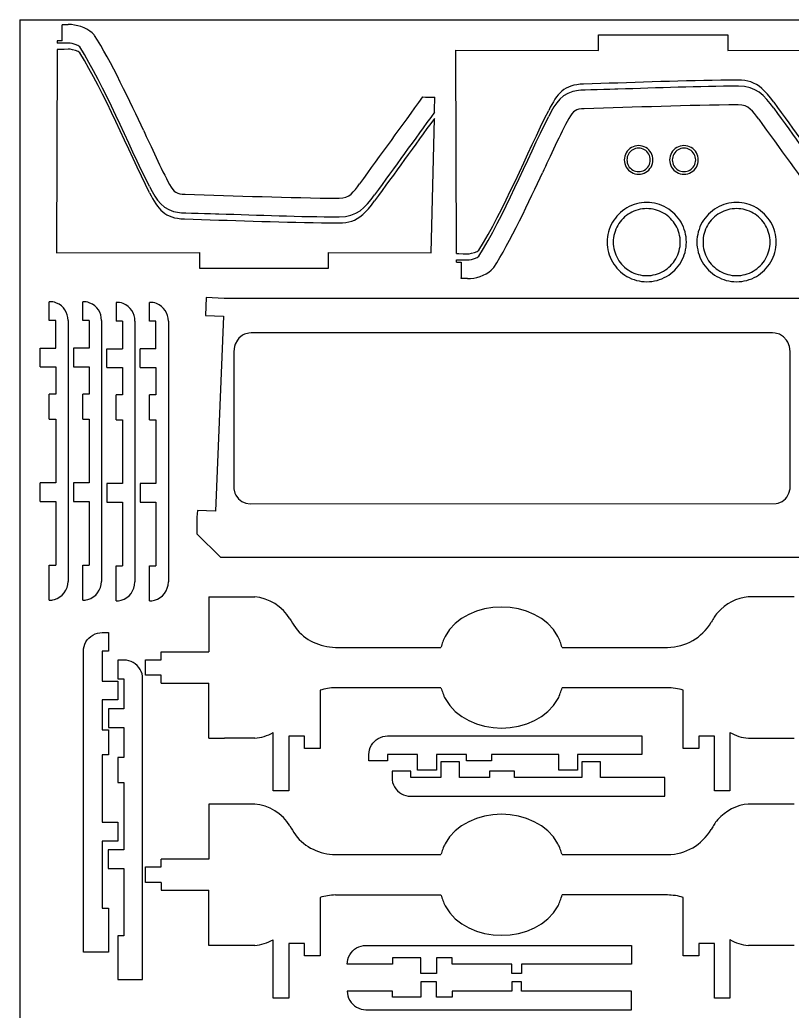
# Model space of a CAD drawing. Extents: x 827 to 1399, y 525 to 1105.
# Drawn here: x 829.5 to 956.2, y 942.7 to 1105.4 of the extents above; entities that cross this region are included whole.
import ezdxf

# ---------------------------------------------------------------- set-up
doc = ezdxf.new("R2010")
doc.units = 0
doc.layers.get('0').update_dxf_attribs({"linetype": 'CONTINUOUS'})

msp = doc.modelspace()

# ---------------------------------------------------------------- linework, layer by layer
at = {"color": 1}
for q in [(829.465449, 525.441268), (1399.465449, 1105.441268)]:
    msp.add_line((829.465449, 1105.441268), q, dxfattribs=at)
at = {"color": 3}
for p, q in [((924.407649, 1100.402168), (924.407049, 1102.997268)), ((924.407049, 1102.997268), (945.578249, 1102.997168)), ((945.578249, 1102.997168), (945.578049, 1100.399068)), ((835.602049, 1100.584768), (835.482949, 1067.199568)), ((901.079249, 1067.062468), (900.960149, 1100.447668)), ((900.960149, 1100.447668), (924.407649, 1100.402168)), ((945.578049, 1100.399068), (962.412449, 1100.447168)), ((896.935249, 1067.200068), (897.481549, 1089.270268)), ((835.482949, 1067.199568), (858.930449, 1067.245068)), ((858.930449, 1067.245068), (858.929849, 1064.649968)), ((880.100849, 1067.248168), (896.935249, 1067.200068)), ((880.101049, 1064.650068), (880.100849, 1067.248168)), ((858.929849, 1064.649968), (880.101049, 1064.650068)), ((860.025149, 1059.832568), (859.901749, 1056.917768)), ((862.982049, 1059.709168), (860.025149, 1059.832568)), ((957.406849, 1059.709168), (862.982049, 1059.709168)), ((859.901749, 1056.917768), (862.857849, 1056.796368)), ((862.857849, 1056.796368), (861.549949, 1024.799368)), ((858.590549, 1024.918668), (858.514649, 1023.772868)), ((858.514649, 1023.772868), (858.514649, 1021.086068)), ((861.549949, 1024.799368), (858.590549, 1024.918668)), ((858.514649, 1021.086068), (862.394849, 1017.205868)), ((862.394849, 1017.205868), (957.989449, 1017.205968)), ((840.801349, 1003.957668), (841.103249, 1004.222568)), ((841.103249, 1004.222568), (841.437249, 1004.445668)), ((841.437249, 1004.445668), (841.797449, 1004.623368)), ((841.797449, 1004.623368), (842.177749, 1004.752468)), ((842.177749, 1004.752468), (842.571649, 1004.830868)), ((842.571649, 1004.830868), (842.972449, 1004.857068)), ((842.972449, 1004.857068), (843.995249, 1004.857268)), ((843.995249, 1004.857268), (843.995349, 1001.786268)), ((839.928249, 1002.187068), (840.006649, 1002.581068)), ((840.006649, 1002.581068), (840.135749, 1002.961468)), ((840.135749, 1002.961468), (840.313349, 1003.321668)), ((840.313349, 1003.321668), (840.536549, 1003.655668)), ((840.536549, 1003.655668), (840.801349, 1003.957668)), ((839.901949, 952.411868), (839.902049, 1001.786268)), ((839.902049, 1001.786268), (839.928249, 1002.187068)), ((842.972449, 1001.786268), (842.972249, 996.864168)), ((843.995349, 1001.786268), (842.972449, 1001.786268)), ((845.517949, 1000.342868), (845.517849, 997.271868)), ((846.540749, 1000.342668), (845.517949, 1000.342868)), ((846.941549, 1000.316468), (846.540749, 1000.342668)), ((847.335449, 1000.238068), (846.941549, 1000.316468)), ((847.715749, 1000.108968), (847.335449, 1000.238068)), ((848.075949, 999.931268), (847.715749, 1000.108968)), ((848.409949, 999.708168), (848.075949, 999.931268)), ((848.711849, 999.443268), (848.409949, 999.708168)), ((848.976649, 999.141268), (848.711849, 999.443268)), ((849.199849, 998.807268), (848.976649, 999.141268)), ((849.377449, 998.447068), (849.199849, 998.807268)), ((849.506549, 998.066668), (849.377449, 998.447068)), ((849.584949, 997.672668), (849.506549, 998.066668)), ((849.611149, 997.271868), (849.584949, 997.672668)), ((842.972249, 996.864168), (845.531049, 996.863968)), ((845.517849, 997.271868), (846.540749, 997.271868)), ((845.531049, 996.863968), (845.530649, 993.792968)), ((846.540749, 997.271868), (846.540949, 992.349768)), ((849.611249, 947.897468), (849.611149, 997.271868)), ((878.714449, 995.386768), (878.714449, 985.825168)), ((938.257149, 985.825168), (938.257149, 995.389868)), ((845.530649, 993.792968), (842.971849, 993.793168)), ((842.971849, 993.793168), (842.972049, 988.870968)), ((846.540949, 992.349768), (843.982149, 992.349568)), ((843.982149, 992.349568), (843.982549, 989.278568)), ((842.972049, 988.870968), (843.995049, 988.871068)), ((843.982549, 989.278568), (846.541349, 989.278768)), ((843.995049, 988.871068), (843.995049, 984.757768)), ((846.541349, 989.278768), (846.541149, 984.356568)), ((871.014149, 978.852068), (871.014149, 988.445868)), ((876.147449, 987.825168), (873.581149, 987.825168)), ((873.581149, 987.825168), (873.581149, 978.852068)), ((876.147449, 985.825168), (876.147449, 987.825168)), ((888.999949, 987.778168), (889.393949, 987.856568)), ((889.393949, 987.856568), (889.794749, 987.882768)), ((889.794749, 987.882768), (931.483649, 987.882768)), ((931.483649, 987.882768), (931.483649, 984.813568)), ((943.390749, 987.825168), (940.824149, 987.825168)), ((940.824149, 987.825168), (940.824149, 985.825168)), ((943.390749, 978.852068), (943.390749, 987.825168)), ((945.957749, 988.456868), (945.957749, 978.852068)), ((886.957649, 985.987268), (887.135249, 986.347468)), ((887.135249, 986.347468), (887.358449, 986.681468)), ((887.358449, 986.681468), (887.623349, 986.983368)), ((887.623349, 986.983368), (887.925349, 987.248268)), ((887.925349, 987.248268), (888.259349, 987.471368)), ((888.259349, 987.471368), (888.619549, 987.649068)), ((888.619549, 987.649068), (888.999949, 987.778168)), ((843.995049, 984.757768), (842.972049, 984.757768)), ((842.972049, 984.757768), (842.972649, 973.708068)), ((878.714449, 985.825168), (876.147449, 985.825168)), ((886.723649, 983.789368), (886.723849, 984.812268)), ((886.723849, 984.812268), (886.750149, 985.212968)), ((886.750149, 985.212968), (886.828549, 985.606968)), ((886.828549, 985.606968), (886.957649, 985.987268)), ((894.716949, 984.812668), (889.794749, 984.812368)), ((889.794749, 984.812368), (889.794749, 983.789368)), ((894.717149, 982.253968), (894.716949, 984.812668)), ((902.710349, 984.813268), (897.788049, 984.813268)), ((897.788049, 984.813268), (897.788349, 982.254368)), ((902.710349, 983.790268), (902.710349, 984.813268)), ((906.823749, 984.813368), (906.823649, 983.790368)), ((917.873649, 984.813268), (906.823749, 984.813368)), ((917.873549, 982.254268), (917.873649, 984.813268)), ((920.945049, 984.813168), (920.944849, 982.254268)), ((931.483649, 984.813568), (920.945049, 984.813168)), ((940.824149, 985.825168), (938.257149, 985.825168)), ((846.541149, 984.356568), (845.518149, 984.356668)), ((845.518149, 984.356668), (845.518149, 980.243368)), ((889.794749, 983.789368), (886.723649, 983.789368)), ((898.509649, 983.618568), (898.509449, 981.059868)), ((901.580849, 983.618168), (898.509649, 983.618568)), ((901.580549, 981.059268), (901.580849, 983.618168)), ((906.823649, 983.790368), (902.710349, 983.790268)), ((924.737349, 983.618268), (921.666049, 983.618268)), ((921.666049, 983.618268), (921.666149, 981.059268)), ((924.737549, 981.059368), (924.737349, 983.618268)), ((893.587249, 982.083168), (890.516149, 982.083168)), ((890.516149, 982.083168), (890.516349, 981.060268)), ((893.587249, 981.060168), (893.587249, 982.083168)), ((897.788349, 982.254368), (894.717149, 982.253968)), ((910.616149, 982.082168), (906.502849, 982.082268)), ((906.502849, 982.082268), (906.502849, 981.059268)), ((910.616249, 981.059168), (910.616149, 982.082168)), ((920.944849, 982.254268), (917.873549, 982.254268)), ((845.518149, 980.243368), (846.541149, 980.243368)), ((846.541149, 980.243368), (846.540549, 969.193668)), ((890.516349, 981.060268), (890.542649, 980.659568)), ((890.542649, 980.659568), (890.621049, 980.265568)), ((890.621049, 980.265568), (890.750149, 979.885268)), ((890.750149, 979.885268), (890.927749, 979.525068)), ((898.509449, 981.059868), (893.587249, 981.060168)), ((906.502849, 981.059268), (901.580549, 981.059268)), ((921.666149, 981.059268), (910.616249, 981.059168)), ((935.276149, 981.058968), (924.737549, 981.059368)), ((935.276149, 977.989768), (935.276149, 981.058968)), ((873.581149, 978.852068), (871.014149, 978.852068)), ((890.927749, 979.525068), (891.150949, 979.191068)), ((891.150949, 979.191068), (891.415849, 978.889168)), ((891.415849, 978.889168), (891.717849, 978.624268)), ((891.717849, 978.624268), (892.051849, 978.401168)), ((892.051849, 978.401168), (892.412049, 978.223468)), ((892.412049, 978.223468), (892.792449, 978.094368)), ((892.792449, 978.094368), (893.186449, 978.015968)), ((945.957749, 978.852068), (943.390749, 978.852068)), ((893.186449, 978.015968), (893.587249, 977.989768)), ((893.587249, 977.989768), (935.276149, 977.989768)), ((842.972649, 973.708068), (845.531549, 973.708168)), ((845.531549, 973.708168), (845.531649, 970.636868)), ((845.531649, 970.636868), (842.972749, 970.636768)), ((842.972749, 970.636768), (842.973349, 959.586368)), ((843.981649, 969.193768), (843.981549, 966.122468)), ((846.540549, 969.193668), (843.981649, 969.193768)), ((843.981549, 966.122468), (846.540449, 966.122368)), ((846.540449, 966.122368), (846.539849, 955.071968)), ((878.714449, 961.373268), (878.714449, 951.811668)), ((938.257149, 951.811668), (938.257149, 961.376368)), ((842.973349, 959.586368), (843.996449, 959.586368)), ((843.996449, 959.586368), (843.997249, 952.411868)), ((845.516749, 955.071968), (845.515949, 947.897468)), ((846.539849, 955.071968), (845.516749, 955.071968)), ((871.014149, 944.838568), (871.014149, 954.432368)), ((876.147449, 953.811668), (873.581149, 953.811668)), ((873.581149, 953.811668), (873.581149, 944.838568)), ((876.147449, 951.811668), (876.147449, 953.811668)), ((943.390749, 953.811668), (940.824149, 953.811668)), ((940.824149, 953.811668), (940.824149, 951.811668)), ((943.390749, 944.838568), (943.390749, 953.811668)), ((945.957749, 954.443368), (945.957749, 944.838568)), ((843.997249, 952.411868), (839.901949, 952.411868)), ((883.578449, 951.953468), (883.801649, 952.287668)), ((883.801649, 952.287668), (884.066549, 952.589768)), ((884.066549, 952.589768), (884.368649, 952.854868)), ((884.368649, 952.854868), (884.702749, 953.078168)), ((884.702749, 953.078168), (885.063049, 953.255868)), ((885.063049, 953.255868), (885.443549, 953.385068)), ((885.443549, 953.385068), (885.837549, 953.463568)), ((885.837549, 953.463568), (886.238349, 953.489768)), ((886.238349, 953.489768), (900.390149, 953.489968)), ((900.390149, 953.489968), (900.390149, 953.490168)), ((900.390149, 953.490168), (921.085849, 953.490168)), ((921.085849, 953.490168), (929.797749, 953.490268)), ((929.797749, 953.490268), (929.797849, 950.417468)), ((878.714449, 951.811668), (876.147449, 951.811668)), ((883.166849, 950.417068), (883.193149, 950.818268)), ((890.622149, 950.417168), (883.166849, 950.417068)), ((883.193149, 950.818268), (883.271549, 951.212368)), ((883.271549, 951.212368), (883.400649, 951.592968)), ((883.400649, 951.592968), (883.578449, 951.953468)), ((890.622249, 951.447168), (890.622149, 950.417168)), ((895.251349, 951.447168), (890.622249, 951.447168)), ((895.251149, 948.886568), (895.251349, 951.447168)), ((897.810749, 951.447268), (897.810549, 948.886668)), ((900.390149, 951.447168), (897.810749, 951.447268)), ((900.390149, 950.417268), (900.390049, 950.417268)), ((900.390049, 950.417268), (900.390149, 950.417268)), ((900.390149, 950.417268), (900.390149, 951.447168)), ((903.461349, 950.417268), (900.390149, 950.417268)), ((910.164749, 950.417268), (903.461349, 950.417268)), ((910.164649, 948.886768), (910.164749, 950.417268)), ((926.414249, 950.417268), (911.741949, 950.417268)), ((911.741949, 950.417268), (911.741949, 948.886668)), ((929.797849, 950.417468), (926.414249, 950.417468)), ((926.414249, 950.417468), (926.414249, 950.417268)), ((940.824149, 951.811668), (938.257149, 951.811668)), ((897.810549, 948.886668), (895.251149, 948.886568)), ((911.741949, 948.886668), (910.164649, 948.886768)), ((845.515949, 947.897468), (849.611249, 947.897468)), ((897.810549, 947.544868), (895.251149, 947.544968)), ((895.251149, 947.544968), (895.251349, 944.984368)), ((897.810749, 944.984268), (897.810549, 947.544868)), ((911.741949, 947.544868), (910.164649, 947.544768)), ((910.164649, 947.544768), (910.164749, 946.014268)), ((911.741949, 946.014268), (911.741949, 947.544868)), ((890.622149, 946.014368), (883.166849, 946.014468)), ((883.166849, 946.014468), (883.193149, 945.613268)), ((883.193149, 945.613268), (883.271549, 945.219168)), ((890.622249, 944.984368), (890.622149, 946.014368)), ((900.390149, 946.014268), (900.390049, 946.014268)), ((900.390049, 946.014268), (900.390149, 946.014268)), ((903.461349, 946.014268), (900.390149, 946.014268)), ((900.390149, 946.014268), (900.390149, 944.984368)), ((910.164749, 946.014268), (903.461349, 946.014268)), ((926.414249, 946.014268), (911.741949, 946.014268)), ((926.414249, 946.014068), (926.414249, 946.014268)), ((929.797849, 946.014068), (926.414249, 946.014068)), ((929.797749, 942.941268), (929.797849, 946.014068)), ((873.581149, 944.838568), (871.014149, 944.838568)), ((883.271549, 945.219168), (883.400649, 944.838568)), ((883.400649, 944.838568), (883.578449, 944.478068)), ((883.578449, 944.478068), (883.801649, 944.143868)), ((883.801649, 944.143868), (884.066549, 943.841768)), ((895.251349, 944.984368), (890.622249, 944.984368)), ((900.390149, 944.984368), (897.810749, 944.984268)), ((945.957749, 944.838568), (943.390749, 944.838568)), ((884.066549, 943.841768), (884.368649, 943.576668)), ((884.368649, 943.576668), (884.702749, 943.353368)), ((884.702749, 943.353368), (885.063049, 943.175668)), ((885.063049, 943.175668), (885.443549, 943.046468)), ((885.443549, 943.046468), (885.837549, 942.967968)), ((885.837549, 942.967968), (886.238349, 942.941768)), ((886.238349, 942.941768), (900.390149, 942.941568)), ((900.390149, 942.941568), (900.390149, 942.941368)), ((900.390149, 942.941368), (921.085849, 942.941368)), ((921.085849, 942.941368), (929.797749, 942.941268))]:
    msp.add_line(p, q, dxfattribs=at)
at = {"color": 7}
for p, q in [((865.393149, 1053.165568), (865.146749, 1052.866768)), ((865.984449, 1053.648368), (865.393149, 1053.165568)), ((866.319549, 1053.824168), (865.984449, 1053.648368)), ((867.039649, 1054.029368), (866.319549, 1053.824168)), ((867.428349, 1054.056468), (867.039649, 1054.029368)), ((952.955949, 1054.056468), (867.428349, 1054.056468)), ((953.344649, 1054.029368), (952.955949, 1054.056468)), ((954.064649, 1053.824168), (953.344649, 1054.029368)), ((954.710349, 1053.427568), (954.064649, 1053.824168)), ((955.237449, 1052.866768), (954.710349, 1053.427568)), ((864.654049, 1051.803668), (864.555649, 1051.000468)), ((864.774049, 1052.180068), (864.654049, 1051.803668)), ((865.146749, 1052.866768), (864.774049, 1052.180068)), ((955.444949, 1052.536468), (955.237449, 1052.866768)), ((955.730249, 1051.803668), (955.444949, 1052.536468)), ((955.828649, 1051.000468), (955.730249, 1051.803668)), ((864.555649, 1051.000468), (864.579349, 1028.446768)), ((955.804849, 1028.446768), (955.828649, 1051.000468)), ((864.579349, 1028.446768), (864.758449, 1027.735768)), ((864.758449, 1027.735768), (864.911749, 1027.405068)), ((864.911749, 1027.405068), (865.332949, 1026.821168)), ((955.051349, 1026.821268), (955.279949, 1027.098468)), ((955.279949, 1027.098468), (955.625849, 1027.735768)), ((955.625849, 1027.735768), (955.804849, 1028.446768)), ((865.332949, 1026.821168), (865.881749, 1026.373168)), ((865.881749, 1026.373168), (866.520949, 1026.091468)), ((866.520949, 1026.091468), (867.222849, 1025.994168)), ((867.222849, 1025.994168), (953.523349, 1026.019568)), ((953.523349, 1026.019568), (953.863349, 1026.091468)), ((953.863349, 1026.091468), (954.502549, 1026.373268)), ((954.502549, 1026.373268), (955.051349, 1026.821268))]:
    msp.add_line(p, q, dxfattribs=at)
at = {"color": 3}
for points in [[(836.392449, 1104.653468), (836.391649, 1104.620868), (836.390849, 1104.588368), (836.390049, 1104.555768)], [(836.390049, 1102.005668), (836.390049, 1102.855668), (836.390049, 1103.705768), (836.390049, 1104.555768)], [(836.392449, 1104.653468), (836.917849, 1104.640468), (837.006349, 1104.674168), (837.408149, 1104.676168)], [(841.331849, 1103.282368), (840.306949, 1104.202368), (838.773049, 1104.683068), (837.408149, 1104.676168)], [(835.611949, 1102.005668), (835.608649, 1101.865468), (835.605449, 1101.725268), (835.602149, 1101.585068)], [(836.390049, 1102.005668), (836.130649, 1102.005668), (835.871349, 1102.005668), (835.611949, 1102.005668)], [(841.736149, 1102.866168), (841.631349, 1103.028768), (841.475749, 1103.153168), (841.331849, 1103.282368)], [(849.732849, 1087.325568), (847.727949, 1091.605668), (844.299049, 1098.888468), (841.736149, 1102.866168)], [(837.721349, 1100.598368), (837.690649, 1100.602868), (835.792849, 1100.584068), (835.602049, 1100.584768)], [(837.721449, 1101.598668), (837.690849, 1101.603068), (835.798349, 1101.584368), (835.602149, 1101.585068)], [(839.285449, 1099.996968), (839.085349, 1100.315968), (838.113149, 1100.541368), (837.721349, 1100.598368)], [(839.285549, 1100.997268), (839.088149, 1101.311868), (838.046749, 1101.551368), (837.721449, 1101.598668)], [(850.739049, 1078.067968), (847.182449, 1085.163768), (843.368849, 1094.488368), (839.285549, 1100.997268)], [(850.739149, 1077.067768), (847.226849, 1084.075068), (843.355049, 1093.509868), (839.285449, 1099.996968)], [(944.436049, 1095.519368), (937.004149, 1095.421568), (929.406249, 1095.109668), (921.951049, 1094.889868)], [(953.147449, 1091.913268), (950.231749, 1095.938268), (948.920449, 1095.578368), (944.436049, 1095.519368)], [(921.119149, 1093.858668), (918.406349, 1093.513668), (917.339149, 1091.819568), (916.216249, 1089.579268)], [(921.951049, 1094.889868), (918.696649, 1094.793968), (917.604549, 1093.348968), (916.216349, 1090.579468)], [(927.574049, 1094.052568), (926.666649, 1094.023568), (921.565449, 1093.915468), (921.119149, 1093.858668)], [(947.347949, 1094.546268), (940.794049, 1094.524968), (934.125949, 1094.262068), (927.574049, 1094.052568)], [(953.147349, 1090.913268), (951.589949, 1093.063168), (950.237649, 1094.555668), (947.347949, 1094.546268)], [(895.520749, 1092.779168), (892.076349, 1088.027168), (888.630849, 1083.275868), (885.187549, 1078.523068)], [(895.520749, 1092.779168), (896.194649, 1092.762368), (896.868549, 1092.745668), (897.542449, 1092.728868)], [(897.481549, 1090.270268), (897.501849, 1091.089768), (897.522149, 1091.909368), (897.542449, 1092.728868)], [(904.762649, 1067.650268), (908.832249, 1074.137368), (912.704049, 1083.572168), (916.216349, 1090.579468)], [(922.049449, 1090.831068), (920.704549, 1090.792168), (920.246949, 1090.564468), (919.501349, 1089.220368)], [(947.319249, 1091.485768), (938.985449, 1091.443368), (930.411949, 1091.072668), (922.049449, 1090.831068)], [(950.664749, 1089.124168), (949.716249, 1090.433468), (949.040449, 1091.494568), (947.319249, 1091.485768)], [(953.147349, 1090.913268), (956.416549, 1086.400268), (959.688249, 1081.889068), (962.958749, 1077.376968)], [(953.147449, 1091.913268), (956.416649, 1087.400268), (959.688349, 1082.889068), (962.958749, 1078.376968)], [(897.481549, 1090.270268), (894.211049, 1085.758168), (890.939349, 1081.246968), (887.670149, 1076.733968)], [(897.481549, 1089.270268), (894.211149, 1084.758168), (890.939449, 1080.246968), (887.670249, 1075.733968)], [(904.762749, 1066.649968), (908.846049, 1073.158868), (912.659649, 1082.483468), (916.216249, 1089.579268)], [(919.501349, 1089.220368), (918.138049, 1086.762868), (916.411649, 1082.886868), (915.210049, 1080.321668)], [(950.664749, 1089.124168), (954.108049, 1084.371368), (957.553549, 1079.620068), (960.997949, 1074.868068)], [(849.732849, 1087.325568), (850.934449, 1084.760368), (852.660849, 1080.884368), (854.024149, 1078.426868)], [(929.794449, 1084.479628), (929.43894, 1084.274892), (929.139025, 1083.974977), (928.93429, 1083.619468)], [(930.969449, 1084.794468), (930.559202, 1084.794916), (930.14951, 1084.68514), (929.794449, 1084.479628)], [(932.144449, 1084.479628), (931.789389, 1084.68514), (931.379697, 1084.794916), (930.969449, 1084.794468)], [(933.004609, 1083.619468), (932.799873, 1083.974977), (932.499958, 1084.274892), (932.144449, 1084.479628)], [(937.237549, 1084.479628), (936.88204, 1084.274892), (936.582125, 1083.974977), (936.37739, 1083.619468)], [(938.412549, 1084.794468), (938.002302, 1084.794916), (937.59261, 1084.68514), (937.237549, 1084.479628)], [(939.587549, 1084.479628), (939.232489, 1084.68514), (938.822797, 1084.794916), (938.412549, 1084.794468)], [(940.447709, 1083.619468), (940.242973, 1083.974977), (939.943058, 1084.274892), (939.587549, 1084.479628)], [(928.93429, 1083.619468), (928.728778, 1083.264407), (928.619001, 1082.854716), (928.619449, 1082.444468)], [(928.619449, 1082.444468), (928.619001, 1082.034221), (928.728778, 1081.624529), (928.93429, 1081.269468)], [(933.319449, 1082.444468), (933.319897, 1082.854716), (933.210121, 1083.264407), (933.004609, 1083.619468)], [(933.004609, 1081.269468), (933.210121, 1081.624529), (933.319897, 1082.034221), (933.319449, 1082.444468)], [(936.37739, 1083.619468), (936.171878, 1083.264407), (936.062101, 1082.854716), (936.062549, 1082.444468)], [(936.062549, 1082.444468), (936.062101, 1082.034221), (936.171878, 1081.624529), (936.37739, 1081.269468)], [(940.762549, 1082.444468), (940.762997, 1082.854716), (940.653221, 1083.264407), (940.447709, 1083.619468)], [(940.447709, 1081.269468), (940.653221, 1081.624529), (940.762997, 1082.034221), (940.762549, 1082.444468)], [(928.93429, 1081.269468), (929.139025, 1080.913959), (929.43894, 1080.614044), (929.794449, 1080.409308)], [(932.144449, 1080.409308), (932.499958, 1080.614044), (932.799873, 1080.913959), (933.004609, 1081.269468)], [(936.37739, 1081.269468), (936.582125, 1080.913959), (936.88204, 1080.614044), (937.237549, 1080.409308)], [(939.587549, 1080.409308), (939.943058, 1080.614044), (940.242973, 1080.913959), (940.447709, 1081.269468)], [(907.213349, 1064.781068), (909.776249, 1068.758768), (913.205149, 1076.041568), (915.210049, 1080.321668)], [(929.794449, 1080.409308), (930.14951, 1080.203796), (930.559202, 1080.09402), (930.969449, 1080.094468)], [(930.969449, 1080.094468), (931.379697, 1080.09402), (931.789389, 1080.203796), (932.144449, 1080.409308)], [(937.237549, 1080.409308), (937.59261, 1080.203796), (938.002302, 1080.09402), (938.412549, 1080.094468)], [(938.412549, 1080.094468), (938.822797, 1080.09402), (939.232489, 1080.203796), (939.587549, 1080.409308)], [(850.739049, 1078.067968), (851.861949, 1075.827668), (852.929149, 1074.133568), (855.641949, 1073.788568)], [(854.024149, 1078.426868), (854.769749, 1077.082768), (855.227349, 1076.855068), (856.572249, 1076.816168)], [(881.842049, 1076.161468), (883.563249, 1076.152668), (884.239049, 1077.213768), (885.187549, 1078.523068)], [(850.739149, 1077.067768), (852.127349, 1074.298268), (853.219449, 1072.853268), (856.473849, 1072.757368)], [(856.572249, 1076.816168), (864.934749, 1076.574568), (873.508249, 1076.203868), (881.842049, 1076.161468)], [(878.958849, 1072.127868), (883.443249, 1072.068868), (884.754549, 1071.708968), (887.670249, 1075.733968)], [(881.870749, 1073.100968), (884.760449, 1073.091568), (886.112749, 1074.584068), (887.670149, 1076.733968)], [(929.058449, 1074.579833), (928.075127, 1074.013543), (927.245574, 1073.183991), (926.679284, 1072.200668)], [(932.308449, 1075.450668), (931.173722, 1075.451908), (930.040532, 1075.148271), (929.058449, 1074.579833)], [(935.558449, 1074.579833), (934.576366, 1075.148271), (933.443177, 1075.451908), (932.308449, 1075.450668)], [(937.937614, 1072.200668), (937.371324, 1073.183991), (936.541772, 1074.013543), (935.558449, 1074.579833)], [(943.783249, 1074.579833), (942.799927, 1074.013543), (941.970374, 1073.183991), (941.404084, 1072.200668)], [(947.033249, 1075.450668), (945.898522, 1075.451908), (944.765332, 1075.148271), (943.783249, 1074.579833)], [(950.283249, 1074.579833), (949.301166, 1075.148271), (948.167977, 1075.451908), (947.033249, 1075.450668)], [(952.662414, 1072.200668), (952.096124, 1073.183991), (951.266572, 1074.013543), (950.283249, 1074.579833)], [(855.641949, 1073.788568), (856.088249, 1073.731768), (861.189449, 1073.623668), (862.096849, 1073.594668)], [(856.473849, 1072.757368), (863.929049, 1072.537568), (871.526949, 1072.225668), (878.958849, 1072.127868)], [(862.096849, 1073.594668), (868.648749, 1073.385168), (875.316849, 1073.122268), (881.870749, 1073.100968)], [(926.679284, 1072.200668), (926.110847, 1071.218585), (925.807209, 1070.085396), (925.808449, 1068.950668)], [(938.808449, 1068.950668), (938.809689, 1070.085396), (938.506052, 1071.218585), (937.937614, 1072.200668)], [(941.404084, 1072.200668), (940.835647, 1071.218585), (940.532009, 1070.085396), (940.533249, 1068.950668)], [(953.533249, 1068.950668), (953.534489, 1070.085396), (953.230852, 1071.218585), (952.662414, 1072.200668)], [(903.198549, 1067.048868), (903.590349, 1067.105868), (904.562549, 1067.331268), (904.762649, 1067.650268)], [(925.808449, 1068.950668), (925.807209, 1067.815941), (926.110847, 1066.682751), (926.679284, 1065.700668)], [(937.937614, 1065.700668), (938.506052, 1066.682751), (938.809689, 1067.815941), (938.808449, 1068.950668)], [(940.533249, 1068.950668), (940.532009, 1067.815941), (940.835647, 1066.682751), (941.404084, 1065.700668)], [(952.662414, 1065.700668), (953.230852, 1066.682751), (953.534489, 1067.815941), (953.533249, 1068.950668)], [(901.079249, 1067.062468), (901.270049, 1067.063168), (903.167849, 1067.044368), (903.198549, 1067.048868)], [(901.079349, 1066.062168), (901.275549, 1066.062868), (903.168049, 1066.044168), (903.198649, 1066.048568)], [(901.089149, 1065.641568), (901.085849, 1065.781768), (901.082649, 1065.921968), (901.079349, 1066.062168)], [(903.198649, 1066.048568), (903.523949, 1066.095868), (904.565349, 1066.335368), (904.762749, 1066.649968)], [(901.089149, 1065.641568), (901.348549, 1065.641568), (901.607849, 1065.641568), (901.867249, 1065.641568)], [(901.867249, 1065.641568), (901.867249, 1064.791568), (901.867249, 1063.941468), (901.867249, 1063.091468)], [(902.885349, 1062.971068), (904.250249, 1062.964168), (905.784149, 1063.444868), (906.809049, 1064.364868)], [(906.809049, 1064.364868), (906.952949, 1064.494068), (907.108549, 1064.618468), (907.213349, 1064.781068)], [(926.679284, 1065.700668), (927.245574, 1064.717345), (928.075127, 1063.887793), (929.058449, 1063.321503)], [(935.558449, 1063.321503), (936.541772, 1063.887793), (937.371324, 1064.717345), (937.937614, 1065.700668)], [(941.404084, 1065.700668), (941.970374, 1064.717345), (942.799927, 1063.887793), (943.783249, 1063.321503)], [(950.283249, 1063.321503), (951.266572, 1063.887793), (952.096124, 1064.717345), (952.662414, 1065.700668)], [(901.869649, 1062.993768), (901.868849, 1063.026368), (901.868049, 1063.058868), (901.867249, 1063.091468)], [(902.885349, 1062.971068), (902.483549, 1062.973068), (902.395049, 1063.006768), (901.869649, 1062.993768)], [(929.058449, 1063.321503), (930.040532, 1062.753066), (931.173722, 1062.449428), (932.308449, 1062.450668)], [(932.308449, 1062.450668), (933.443177, 1062.449428), (934.576366, 1062.753066), (935.558449, 1063.321503)], [(943.783249, 1063.321503), (944.765332, 1062.753066), (945.898522, 1062.449428), (947.033249, 1062.450668)], [(947.033249, 1062.450668), (948.167977, 1062.449428), (949.301166, 1062.753066), (950.283249, 1063.321503)], [(835.487849, 1058.953768), (835.019949, 1059.147568), (834.768549, 1059.155768), (834.299349, 1059.155568)], [(834.299349, 1056.083368), (834.299349, 1057.107468), (834.299349, 1058.131568), (834.299349, 1059.155568)], [(837.404949, 1056.084368), (837.363049, 1057.365868), (836.666249, 1058.465868), (835.487849, 1058.953768)], [(840.961249, 1058.953768), (840.493349, 1059.147568), (840.241949, 1059.155768), (839.772749, 1059.155568)], [(839.772749, 1056.083368), (839.772749, 1057.107468), (839.772749, 1058.131568), (839.772749, 1059.155568)], [(842.878349, 1056.084368), (842.836449, 1057.365868), (842.139649, 1058.465868), (840.961249, 1058.953768)], [(846.434649, 1058.847968), (845.966749, 1059.041768), (845.715349, 1059.049968), (845.246149, 1059.049768)], [(845.246149, 1059.049768), (845.246149, 1058.025768), (845.246149, 1057.001668), (845.246149, 1055.977568)], [(848.351749, 1055.978568), (848.309849, 1057.260068), (847.613049, 1058.360068), (846.434649, 1058.847968)], [(851.908049, 1058.847968), (851.440149, 1059.041768), (851.188749, 1059.049968), (850.719549, 1059.049768)], [(850.719549, 1055.977568), (850.719549, 1057.001668), (850.719549, 1058.025768), (850.719549, 1059.049768)], [(853.825149, 1055.978568), (853.783249, 1057.260068), (853.086449, 1058.360068), (851.908049, 1058.847968)], [(835.357549, 1056.083668), (835.004849, 1056.083568), (834.652049, 1056.083468), (834.299349, 1056.083368)], [(835.357449, 1051.564268), (835.357449, 1053.070768), (835.357549, 1054.577168), (835.357549, 1056.083668)], [(837.404949, 1056.084368), (837.404849, 1041.811168), (837.404749, 1027.538068), (837.404749, 1013.264968)], [(840.830949, 1056.083668), (840.478249, 1056.083568), (840.125449, 1056.083468), (839.772749, 1056.083368)], [(840.830949, 1056.083668), (840.830949, 1054.577168), (840.830849, 1053.070768), (840.830849, 1051.564268)], [(842.878349, 1056.084368), (842.878249, 1041.811168), (842.878149, 1027.538068), (842.878149, 1013.264968)], [(846.304349, 1055.977868), (845.951649, 1055.977768), (845.598849, 1055.977668), (845.246149, 1055.977568)], [(846.304349, 1055.977868), (846.304349, 1054.471368), (846.304249, 1052.964968), (846.304249, 1051.458468)], [(848.351749, 1055.978568), (848.351649, 1041.705368), (848.351549, 1027.432268), (848.351549, 1013.159168)], [(851.777749, 1055.977868), (851.425049, 1055.977768), (851.072249, 1055.977668), (850.719549, 1055.977568)], [(851.777649, 1051.458468), (851.777649, 1052.964968), (851.777749, 1054.471368), (851.777749, 1055.977868)], [(853.825149, 1055.978568), (853.825049, 1041.705368), (853.824949, 1027.432268), (853.824949, 1013.159168)], [(832.798149, 1051.563668), (833.651249, 1051.563868), (834.504349, 1051.564068), (835.357449, 1051.564268)], [(832.798149, 1048.491568), (832.798149, 1049.515568), (832.798149, 1050.539668), (832.798149, 1051.563668)], [(840.830849, 1051.564268), (839.977749, 1051.564068), (839.124649, 1051.563868), (838.271549, 1051.563668)], [(838.271549, 1051.563668), (838.271549, 1050.539668), (838.271549, 1049.515568), (838.271549, 1048.491568)], [(843.744949, 1051.457868), (844.598049, 1051.458068), (845.451149, 1051.458268), (846.304249, 1051.458468)], [(843.744949, 1048.385768), (843.744949, 1049.409768), (843.744949, 1050.433868), (843.744949, 1051.457868)], [(851.777649, 1051.458468), (850.924549, 1051.458268), (850.071449, 1051.458068), (849.218349, 1051.457868)], [(849.218349, 1048.385768), (849.218349, 1049.409768), (849.218349, 1050.433868), (849.218349, 1051.457868)], [(832.798149, 1048.491568), (833.651249, 1048.491768), (834.504349, 1048.491968), (835.357449, 1048.492268)], [(835.357449, 1048.492268), (835.357449, 1046.985768), (835.357349, 1045.479368), (835.357349, 1043.972868)], [(838.271549, 1048.491568), (839.124649, 1048.491768), (839.977749, 1048.491968), (840.830849, 1048.492268)], [(840.830849, 1048.492268), (840.830849, 1046.985768), (840.830749, 1045.479368), (840.830749, 1043.972868)], [(843.744949, 1048.385768), (844.598049, 1048.385968), (845.451149, 1048.386168), (846.304249, 1048.386468)], [(846.304249, 1048.386468), (846.304249, 1046.879968), (846.304149, 1045.373568), (846.304149, 1043.867068)], [(849.218349, 1048.385768), (850.071449, 1048.385968), (850.924549, 1048.386168), (851.777649, 1048.386468)], [(851.777649, 1048.386468), (851.777649, 1046.879968), (851.777549, 1045.373568), (851.777549, 1043.867068)], [(835.357349, 1043.972868), (835.004649, 1043.972768), (834.651949, 1043.972768), (834.299349, 1043.972668)], [(834.299349, 1039.876768), (834.299349, 1041.242068), (834.299349, 1042.607368), (834.299349, 1043.972668)], [(840.830749, 1043.972868), (840.478049, 1043.972768), (840.125349, 1043.972768), (839.772749, 1043.972668)], [(839.772749, 1039.876768), (839.772749, 1041.242068), (839.772749, 1042.607368), (839.772749, 1043.972668)], [(846.304149, 1043.867068), (845.951449, 1043.866968), (845.598749, 1043.866968), (845.246149, 1043.866868)], [(845.246149, 1039.770968), (845.246149, 1041.136268), (845.246149, 1042.501568), (845.246149, 1043.866868)], [(851.777549, 1043.867068), (851.424849, 1043.866968), (851.072149, 1043.866968), (850.719549, 1043.866868)], [(850.719549, 1039.770968), (850.719549, 1041.136268), (850.719549, 1042.501568), (850.719549, 1043.866868)], [(834.299349, 1039.876768), (834.651949, 1039.876868), (835.004649, 1039.876968), (835.357249, 1039.877168)], [(835.357249, 1039.877168), (835.357249, 1036.399668), (835.357249, 1032.922168), (835.357349, 1029.444668)], [(839.772749, 1039.876768), (840.125349, 1039.876868), (840.478049, 1039.876968), (840.830649, 1039.877168)], [(840.830649, 1039.877168), (840.830649, 1036.399668), (840.830649, 1032.922168), (840.830749, 1029.444668)], [(845.246149, 1039.770968), (845.598749, 1039.771068), (845.951449, 1039.771168), (846.304049, 1039.771368)], [(846.304049, 1039.771368), (846.304049, 1036.293868), (846.304049, 1032.816368), (846.304149, 1029.338868)], [(850.719549, 1039.770968), (851.072149, 1039.771068), (851.424849, 1039.771168), (851.777449, 1039.771368)], [(851.777449, 1039.771368), (851.777449, 1036.293868), (851.777449, 1032.816368), (851.777549, 1029.338868)], [(835.357349, 1029.444668), (834.504249, 1029.444468), (833.651149, 1029.444168), (832.798149, 1029.443968)], [(832.798149, 1026.372268), (832.798149, 1027.396168), (832.798149, 1028.420068), (832.798149, 1029.443968)], [(840.830749, 1029.444668), (839.977649, 1029.444468), (839.124549, 1029.444168), (838.271549, 1029.443968)], [(838.271549, 1029.443968), (838.271549, 1028.420068), (838.271549, 1027.396168), (838.271549, 1026.372268)], [(846.304149, 1029.338868), (845.451049, 1029.338668), (844.597949, 1029.338368), (843.744949, 1029.338168)], [(843.744949, 1029.338168), (843.744949, 1028.314268), (843.744949, 1027.290368), (843.744949, 1026.266468)], [(851.777549, 1029.338868), (850.924449, 1029.338668), (850.071349, 1029.338368), (849.218349, 1029.338168)], [(849.218349, 1029.338168), (849.218349, 1028.314268), (849.218349, 1027.290368), (849.218349, 1026.266468)], [(832.798149, 1026.372268), (833.651249, 1026.372468), (834.504249, 1026.372668), (835.357349, 1026.372968)], [(835.357349, 1026.372968), (835.357349, 1022.895668), (835.357349, 1019.418368), (835.357449, 1015.941168)], [(838.271549, 1026.372268), (839.124649, 1026.372468), (839.977649, 1026.372668), (840.830749, 1026.372968)], [(840.830749, 1026.372968), (840.830749, 1022.895668), (840.830749, 1019.418368), (840.830849, 1015.941168)], [(843.744949, 1026.266468), (844.598049, 1026.266668), (845.451049, 1026.266868), (846.304149, 1026.267168)], [(846.304149, 1026.267168), (846.304149, 1022.789868), (846.304149, 1019.312568), (846.304249, 1015.835368)], [(849.218349, 1026.266468), (850.071449, 1026.266668), (850.924449, 1026.266868), (851.777549, 1026.267168)], [(851.777549, 1026.267168), (851.777549, 1022.789868), (851.777549, 1019.312568), (851.777649, 1015.835368)], [(834.299449, 1015.940968), (834.652149, 1015.940968), (835.004749, 1015.941068), (835.357449, 1015.941168)], [(834.299449, 1010.192568), (834.299449, 1012.108668), (834.299449, 1014.024868), (834.299449, 1015.940968)], [(839.772849, 1015.940968), (840.125549, 1015.940968), (840.478149, 1015.941068), (840.830849, 1015.941168)], [(839.772849, 1010.192568), (839.772849, 1012.108668), (839.772849, 1014.024868), (839.772849, 1015.940968)], [(845.246249, 1015.835168), (845.598949, 1015.835168), (845.951549, 1015.835268), (846.304249, 1015.835368)], [(845.246249, 1010.086768), (845.246249, 1012.002868), (845.246249, 1013.919068), (845.246249, 1015.835168)], [(850.719649, 1015.835168), (851.072349, 1015.835168), (851.424949, 1015.835268), (851.777649, 1015.835368)], [(850.719649, 1010.086768), (850.719649, 1012.002868), (850.719649, 1013.919068), (850.719649, 1015.835168)], [(835.124849, 1010.270168), (836.481749, 1010.644668), (837.362549, 1011.834968), (837.404749, 1013.264968)], [(840.598249, 1010.270168), (841.955149, 1010.644668), (842.835949, 1011.834968), (842.878149, 1013.264968)], [(846.071649, 1010.164368), (847.428549, 1010.538868), (848.309349, 1011.729168), (848.351549, 1013.159168)], [(851.545049, 1010.164368), (852.901949, 1010.538868), (853.782749, 1011.729168), (853.824949, 1013.159168)], [(860.490449, 1010.708768), (860.489149, 1007.694868), (860.487749, 1004.680868), (860.486449, 1001.666968)], [(860.490449, 1010.708768), (862.993549, 1010.707268), (865.496649, 1010.705768), (867.999749, 1010.704268)], [(873.772149, 1007.123868), (872.595649, 1009.099068), (870.281749, 1010.555468), (867.999749, 1010.704268)], [(917.738349, 1004.207968), (914.213349, 1010.638268), (902.739749, 1010.637868), (899.218249, 1004.207968)], [(948.963249, 1010.704268), (947.104249, 1010.583468), (945.178149, 1009.565468), (943.948649, 1008.155968)], [(956.492749, 1010.705168), (953.982949, 1010.704868), (951.473049, 1010.704568), (948.963249, 1010.704268)], [(834.299449, 1010.192568), (834.646949, 1010.193368), (834.777949, 1010.174368), (835.124849, 1010.270168)], [(839.772849, 1010.192568), (840.120349, 1010.193368), (840.251349, 1010.174368), (840.598249, 1010.270168)], [(845.246249, 1010.086768), (845.593749, 1010.087568), (845.724749, 1010.068568), (846.071649, 1010.164368)], [(850.719649, 1010.086768), (851.067149, 1010.087568), (851.198149, 1010.068568), (851.545049, 1010.164368)], [(943.948649, 1008.155968), (943.362049, 1007.483568), (943.287049, 1007.226768), (942.883549, 1006.563468)], [(873.772149, 1007.123868), (874.062249, 1006.636868), (874.238449, 1006.223968), (874.670249, 1005.662068)], [(935.710749, 1002.421968), (938.759549, 1002.471868), (941.300749, 1003.961768), (942.883549, 1006.563468)], [(874.670249, 1005.662068), (876.287949, 1003.556768), (878.631449, 1002.507468), (881.246949, 1002.421968)], [(899.218249, 1004.207968), (898.912049, 1003.648868), (898.762549, 1003.017268), (898.534749, 1002.421968)], [(918.422749, 1002.421968), (918.194649, 1003.017268), (918.044849, 1003.648868), (917.738349, 1004.207968)], [(852.656149, 1000.393568), (852.656349, 1000.819568), (852.656449, 1001.245468), (852.656649, 1001.671468)], [(852.656649, 1001.671468), (855.266549, 1001.669968), (857.876549, 1001.668468), (860.486449, 1001.666968)], [(881.246949, 1002.421968), (887.009549, 1002.421968), (892.772149, 1002.421968), (898.534749, 1002.421968)], [(918.422749, 1002.421968), (924.185449, 1002.421968), (929.948049, 1002.421968), (935.710749, 1002.421968)], [(850.097849, 997.839168), (850.098249, 998.691168), (850.098549, 999.543068), (850.098949, 1000.395068)], [(850.098949, 1000.395068), (850.951349, 1000.394568), (851.803749, 1000.394068), (852.656149, 1000.393568)], [(852.654949, 997.837668), (851.802549, 997.838168), (850.950249, 997.838668), (850.097849, 997.839168)], [(852.654349, 996.559768), (852.654549, 996.985768), (852.654749, 997.411668), (852.654949, 997.837668)], [(852.654349, 996.559768), (855.264349, 996.558268), (857.874249, 996.556668), (860.484249, 996.555168)], [(860.480249, 987.512768), (860.481549, 990.526868), (860.482949, 993.541068), (860.484249, 996.555168)], [(881.255249, 995.795668), (880.377549, 995.766968), (879.529049, 995.641168), (878.714449, 995.386768)], [(898.549949, 995.795668), (892.785049, 995.795668), (887.020149, 995.795668), (881.255249, 995.795668)], [(898.549949, 995.795668), (898.778049, 995.200368), (898.927749, 994.568768), (899.234149, 994.009768)], [(917.754749, 994.009768), (918.060849, 994.568868), (918.210349, 995.200368), (918.438149, 995.795668)], [(935.712849, 995.795768), (929.954649, 995.795768), (924.196349, 995.795668), (918.438149, 995.795668)], [(938.257149, 995.389868), (937.500649, 995.650568), (936.496349, 995.782968), (935.712849, 995.795768)], [(899.234149, 994.009768), (902.759049, 987.578968), (914.233649, 987.579168), (917.754749, 994.009768)], [(868.000649, 987.512768), (869.043149, 987.580668), (870.080649, 987.915368), (871.014149, 988.445868)], [(945.957749, 988.456868), (946.890149, 987.945768), (947.874249, 987.584268), (948.971549, 987.512768)], [(860.480249, 987.512768), (861.336149, 987.511868), (862.192149, 987.510868), (863.048049, 987.509968)], [(868.000649, 987.512768), (866.349749, 987.511868), (864.698949, 987.510868), (863.048049, 987.509968)], [(948.971549, 987.512768), (951.476349, 987.511368), (953.981149, 987.509968), (956.485949, 987.508568)], [(860.490449, 976.695268), (860.489149, 973.681368), (860.487749, 970.667368), (860.486449, 967.653468)], [(867.999749, 976.690768), (865.496649, 976.692268), (862.993549, 976.693768), (860.490449, 976.695268)], [(873.772149, 973.110368), (872.595649, 975.085568), (870.281749, 976.541968), (867.999749, 976.690768)], [(917.738349, 970.194468), (914.213349, 976.624768), (902.739749, 976.624368), (899.218249, 970.194468)], [(948.963249, 976.690768), (947.104249, 976.569968), (945.178149, 975.551968), (943.948649, 974.142468)], [(956.492749, 976.691668), (953.982949, 976.691368), (951.473049, 976.691068), (948.963249, 976.690768)], [(943.948649, 974.142468), (943.362049, 973.470068), (943.287049, 973.213268), (942.883549, 972.549968)], [(873.772149, 973.110368), (874.062249, 972.623368), (874.238449, 972.210468), (874.670249, 971.648568)], [(874.670249, 971.648568), (876.287949, 969.543268), (878.631449, 968.493968), (881.246949, 968.408468)], [(935.710749, 968.408468), (938.759549, 968.458368), (941.300749, 969.948268), (942.883549, 972.549968)], [(899.218249, 970.194468), (898.912049, 969.635368), (898.762549, 969.003768), (898.534749, 968.408468)], [(918.422749, 968.408468), (918.194649, 969.003768), (918.044849, 969.635368), (917.738349, 970.194468)], [(881.246949, 968.408468), (887.009549, 968.408468), (892.772149, 968.408468), (898.534749, 968.408468)], [(918.422749, 968.408468), (924.185449, 968.408468), (929.948049, 968.408468), (935.710749, 968.408468)], [(852.656149, 966.380068), (852.656349, 966.806068), (852.656449, 967.231968), (852.656649, 967.657968)], [(860.486449, 967.653468), (857.876549, 967.654968), (855.266549, 967.656468), (852.656649, 967.657968)], [(850.097849, 963.825668), (850.098249, 964.677668), (850.098549, 965.529568), (850.098949, 966.381568)], [(850.098949, 966.381568), (850.951349, 966.381068), (851.803749, 966.380568), (852.656149, 966.380068)], [(852.654949, 963.824168), (851.802549, 963.824668), (850.950249, 963.825168), (850.097849, 963.825668)], [(852.654949, 963.824168), (852.654749, 963.398168), (852.654549, 962.972268), (852.654349, 962.546268)], [(852.654349, 962.546268), (855.264349, 962.544768), (857.874249, 962.543168), (860.484249, 962.541668)], [(860.480249, 953.499268), (860.481549, 956.513368), (860.482949, 959.527568), (860.484249, 962.541668)], [(881.255249, 961.782168), (880.377549, 961.753468), (879.529049, 961.627668), (878.714449, 961.373268)], [(881.255249, 961.782168), (887.020149, 961.782168), (892.785049, 961.782168), (898.549949, 961.782168)], [(898.549949, 961.782168), (898.778049, 961.186868), (898.927749, 960.555268), (899.234149, 959.996268)], [(917.754749, 959.996268), (918.060849, 960.555368), (918.210349, 961.186868), (918.438149, 961.782168)], [(935.712849, 961.782268), (929.954649, 961.782268), (924.196349, 961.782168), (918.438149, 961.782168)], [(938.257149, 961.376368), (937.500649, 961.637068), (936.496349, 961.769468), (935.712849, 961.782268)], [(899.234149, 959.996268), (902.759049, 953.565468), (914.233649, 953.565668), (917.754749, 959.996268)], [(868.000649, 953.499268), (869.043149, 953.567168), (870.080649, 953.901868), (871.014149, 954.432368)], [(945.957749, 954.443368), (946.890149, 953.932268), (947.874249, 953.570768), (948.971549, 953.499268)], [(863.048049, 953.496468), (862.192149, 953.497368), (861.336149, 953.498368), (860.480249, 953.499268)], [(868.000649, 953.499268), (866.349749, 953.498368), (864.698949, 953.497368), (863.048049, 953.496468)], [(956.485949, 953.495068), (953.981149, 953.496468), (951.476349, 953.497868), (948.971549, 953.499268)]]:
    msp.add_open_spline(points, degree=3, dxfattribs=at)
at = {"color": 1}
for points in [[(930.009699, 1084.106804), (929.719316, 1083.939574), (929.474343, 1083.694601), (929.307113, 1083.404218)], [(930.969449, 1084.363968), (930.634356, 1084.364334), (930.299716, 1084.274668), (930.009699, 1084.106804)], [(931.929199, 1084.106804), (931.639183, 1084.274668), (931.304543, 1084.364334), (930.969449, 1084.363968)], [(932.631785, 1083.404218), (932.464555, 1083.694601), (932.219582, 1083.939574), (931.929199, 1084.106804)], [(937.452799, 1084.106804), (937.162416, 1083.939574), (936.917443, 1083.694601), (936.750213, 1083.404218)], [(938.412549, 1084.363968), (938.077456, 1084.364334), (937.742816, 1084.274668), (937.452799, 1084.106804)], [(939.372299, 1084.106804), (939.082283, 1084.274668), (938.747643, 1084.364334), (938.412549, 1084.363968)], [(940.074885, 1083.404218), (939.907655, 1083.694601), (939.662682, 1083.939574), (939.372299, 1084.106804)], [(929.307113, 1083.404218), (929.13925, 1083.114202), (929.049583, 1082.779562), (929.049949, 1082.444468)], [(929.049949, 1082.444468), (929.049583, 1082.109374), (929.13925, 1081.774735), (929.307113, 1081.484718)], [(932.888949, 1082.444468), (932.889315, 1082.779562), (932.799649, 1083.114202), (932.631785, 1083.404218)], [(932.631785, 1081.484718), (932.799649, 1081.774735), (932.889315, 1082.109374), (932.888949, 1082.444468)], [(936.750213, 1083.404218), (936.58235, 1083.114202), (936.492683, 1082.779562), (936.493049, 1082.444468)], [(936.493049, 1082.444468), (936.492683, 1082.109374), (936.58235, 1081.774735), (936.750213, 1081.484718)], [(940.332049, 1082.444468), (940.332415, 1082.779562), (940.242749, 1083.114202), (940.074885, 1083.404218)], [(940.074885, 1081.484718), (940.242749, 1081.774735), (940.332415, 1082.109374), (940.332049, 1082.444468)], [(929.307113, 1081.484718), (929.474343, 1081.194335), (929.719316, 1080.949362), (930.009699, 1080.782132)], [(930.009699, 1080.782132), (930.299716, 1080.614268), (930.634356, 1080.524602), (930.969449, 1080.524968)], [(930.969449, 1080.524968), (931.304543, 1080.524602), (931.639183, 1080.614268), (931.929199, 1080.782132)], [(931.929199, 1080.782132), (932.219582, 1080.949362), (932.464555, 1081.194335), (932.631785, 1081.484718)], [(936.750213, 1081.484718), (936.917443, 1081.194335), (937.162416, 1080.949362), (937.452799, 1080.782132)], [(937.452799, 1080.782132), (937.742816, 1080.614268), (938.077456, 1080.524602), (938.412549, 1080.524968)], [(938.412549, 1080.524968), (938.747643, 1080.524602), (939.082283, 1080.614268), (939.372299, 1080.782132)], [(939.372299, 1080.782132), (939.662682, 1080.949362), (939.907655, 1081.194335), (940.074885, 1081.484718)], [(932.308449, 1074.451668), (931.348121, 1074.452717), (930.389094, 1074.195747), (929.557949, 1073.714674)], [(935.058949, 1073.714674), (934.227805, 1074.195747), (933.268778, 1074.452717), (932.308449, 1074.451668)], [(947.033249, 1074.451668), (946.072921, 1074.452717), (945.113894, 1074.195747), (944.282749, 1073.714674)], [(949.783749, 1073.714674), (948.952605, 1074.195747), (947.993578, 1074.452717), (947.033249, 1074.451668)], [(929.557949, 1073.714674), (928.725756, 1073.235418), (928.023699, 1072.533362), (927.544444, 1071.701168)], [(937.072455, 1071.701168), (936.593199, 1072.533362), (935.891143, 1073.235418), (935.058949, 1073.714674)], [(944.282749, 1073.714674), (943.450556, 1073.235418), (942.748499, 1072.533362), (942.269244, 1071.701168)], [(951.797255, 1071.701168), (951.317999, 1072.533362), (950.615943, 1073.235418), (949.783749, 1073.714674)], [(927.544444, 1071.701168), (927.063371, 1070.870024), (926.8064, 1069.910997), (926.807449, 1068.950668)], [(937.809449, 1068.950668), (937.810498, 1069.910997), (937.553528, 1070.870024), (937.072455, 1071.701168)], [(942.269244, 1071.701168), (941.788171, 1070.870024), (941.5312, 1069.910997), (941.532249, 1068.950668)], [(952.534249, 1068.950668), (952.535298, 1069.910997), (952.278328, 1070.870024), (951.797255, 1071.701168)], [(926.807449, 1068.950668), (926.8064, 1067.99034), (927.063371, 1067.031313), (927.544444, 1066.200168)], [(937.072455, 1066.200168), (937.553528, 1067.031313), (937.810498, 1067.99034), (937.809449, 1068.950668)], [(941.532249, 1068.950668), (941.5312, 1067.99034), (941.788171, 1067.031313), (942.269244, 1066.200168)], [(951.797255, 1066.200168), (952.278328, 1067.031313), (952.535298, 1067.99034), (952.534249, 1068.950668)], [(927.544444, 1066.200168), (928.023699, 1065.367975), (928.725756, 1064.665918), (929.557949, 1064.186662)], [(935.058949, 1064.186662), (935.891143, 1064.665918), (936.593199, 1065.367975), (937.072455, 1066.200168)], [(942.269244, 1066.200168), (942.748499, 1065.367975), (943.450556, 1064.665918), (944.282749, 1064.186662)], [(949.783749, 1064.186662), (950.615943, 1064.665918), (951.317999, 1065.367975), (951.797255, 1066.200168)], [(929.557949, 1064.186662), (930.389094, 1063.705589), (931.348121, 1063.448619), (932.308449, 1063.449668)], [(932.308449, 1063.449668), (933.268778, 1063.448619), (934.227805, 1063.705589), (935.058949, 1064.186662)], [(944.282749, 1064.186662), (945.113894, 1063.705589), (946.072921, 1063.448619), (947.033249, 1063.449668)], [(947.033249, 1063.449668), (947.993578, 1063.448619), (948.952605, 1063.705589), (949.783749, 1064.186662)]]:
    msp.add_open_spline(points, degree=3, dxfattribs=at)

doc.saveas('drawing.dxf')
